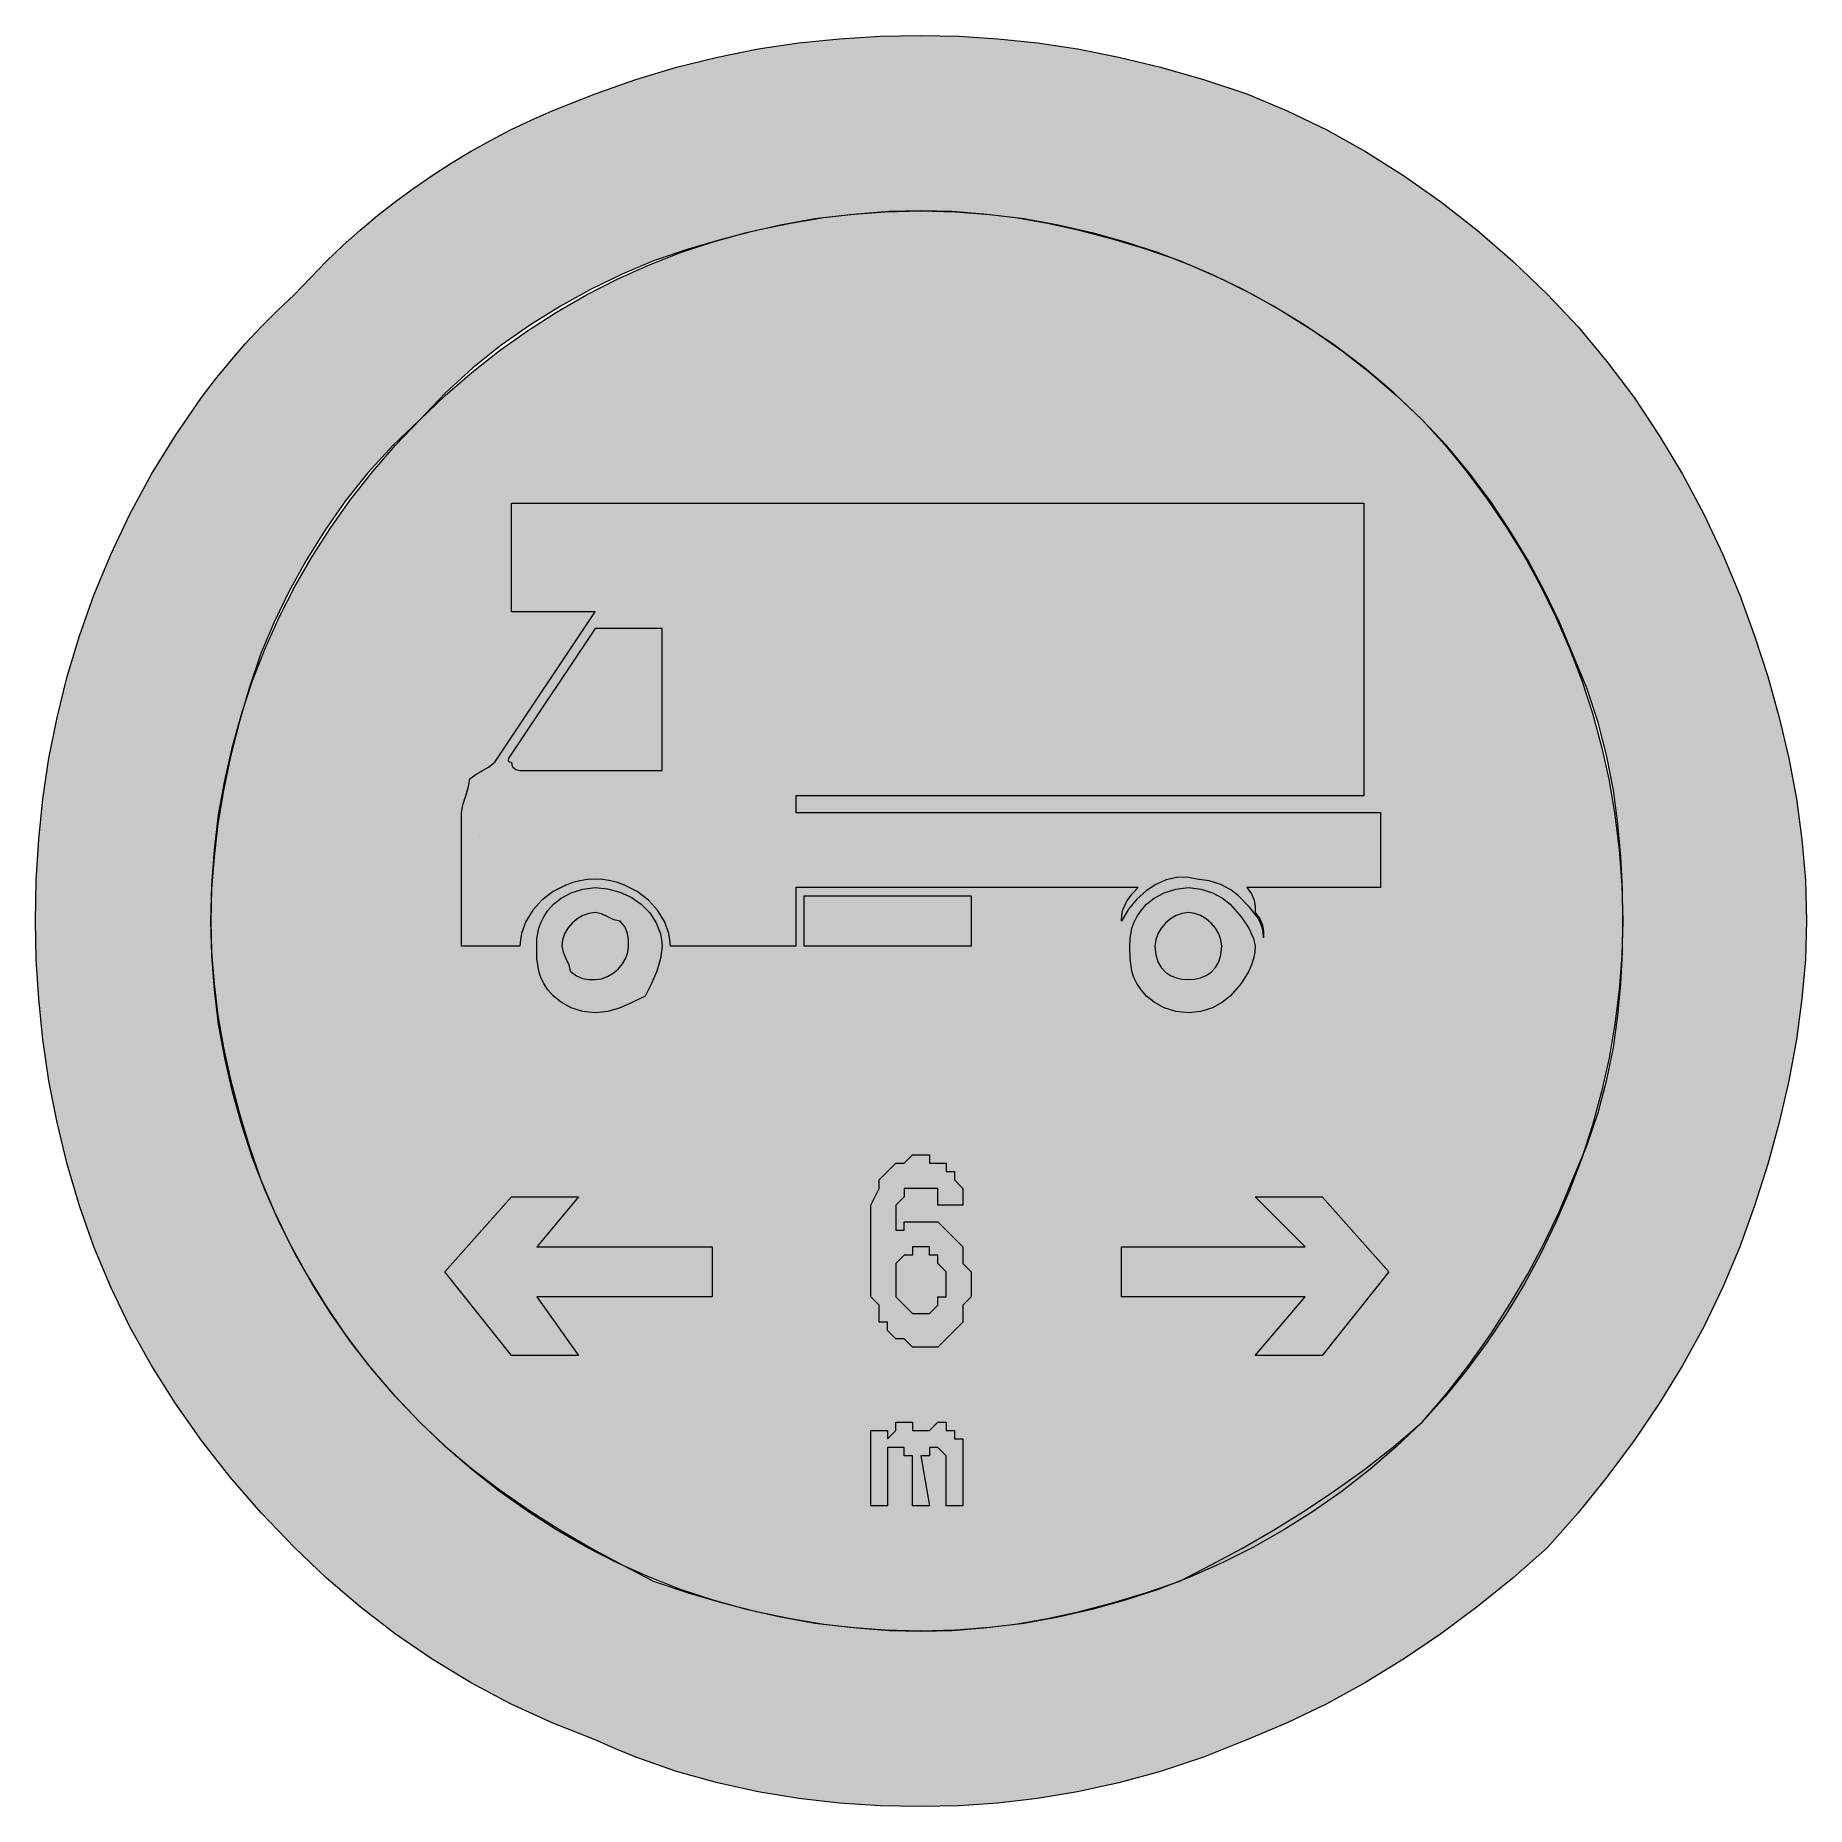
# Model space of a CAD drawing. Header units: metres. Extents: x 157 to 411, y 8 to 263.
import ezdxf

# ---------------------------------------------------------------- set-up
doc = ezdxf.new("R2010")
doc.units = ezdxf.units.M
for name, color, linetype, true_color in [('FILL_BLACK_000000', 7, 'Continuous', 0x000000), ('FILL_PINK_E1E1E1', 7, 'Continuous', 0xe1e1e1), ('STROKE_BLACK_000000', 7, 'Continuous', 0x000000)]:
    doc.layers.add(name, color=color, linetype=linetype, true_color=true_color)

msp = doc.modelspace()

# ---------------------------------------------------------------- hatches: boundary and pattern name
at = {"layer": 'FILL_BLACK_000000', "true_color": 0x000000}
h = msp.add_hatch(color=7, dxfattribs=at)
h.dxf.hatch_style = 1
h.paths.add_polyline_path([(410.55, 124.41), (409.75, 118.58), (408.66, 112.65), (407.28, 106.67), (405.64, 100.67), (403.75, 94.7), (401.61, 88.8), (399.19, 83.01), (396.45, 77.32), (393.4, 71.76), (390.06, 66.3), (386.43, 60.96), (382.54, 55.72), (378.4, 50.61), (374.01, 45.6), (369, 41.21), (363.88, 37.07), (358.65, 33.18), (353.31, 29.55), (347.85, 26.21), (342.28, 23.16), (336.6, 20.42), (330.81, 18), (324.57, 15.52), (318.43, 13.46), (312.42, 11.8), (306.51, 10.5), (300.72, 9.54), (295.03, 8.89), (289.47, 8.52), (284.01, 8.4), (278.16, 8.52), (272.31, 8.89), (266.46, 9.54), (260.61, 10.5), (254.76, 11.8), (248.91, 13.46), (243.06, 15.52), (240.14, 16.71), (237.21, 18), (231.02, 20.42), (225.06, 23.16), (219.32, 26.21), (213.81, 29.55), (208.52, 33.18), (203.46, 37.07), (198.62, 41.21), (194.01, 45.6), (189.23, 50.61), (184.78, 55.72), (180.68, 60.96), (176.91, 66.3), (173.48, 71.76), (170.38, 77.32), (167.63, 83.01), (165.21, 88.8), (163.13, 94.7), (161.37, 100.67), (159.92, 106.67), (158.76, 112.65), (157.89, 118.58), (157.28, 124.41), (156.92, 130.09), (156.81, 135.6), (156.92, 141.45), (157.28, 147.3), (157.89, 153.15), (158.76, 159), (159.92, 164.85), (161.37, 170.7), (163.13, 176.55), (165.21, 182.4), (167.63, 188.24), (170.38, 194.04), (173.48, 199.76), (176.91, 205.35), (180.68, 210.77), (182.69, 213.41), (184.78, 215.98), (186.96, 218.49), (189.23, 220.94), (191.58, 223.31), (194.01, 225.6), (198.62, 230.38), (201.01, 232.65), (203.46, 234.82), (205.96, 236.92), (208.52, 238.93), (211.14, 240.86), (213.81, 242.7), (216.54, 244.46), (219.32, 246.13), (222.16, 247.72), (225.06, 249.22), (228.01, 250.65), (231.02, 251.98), (237.21, 254.4), (243.06, 256.48), (248.91, 258.24), (254.76, 259.69), (260.61, 260.85), (266.46, 261.72), (272.31, 262.33), (278.16, 262.69), (284.01, 262.8), (289.47, 262.69), (295.03, 262.33), (300.72, 261.72), (306.51, 260.85), (312.42, 259.69), (318.43, 258.24), (324.57, 256.48), (330.81, 254.4), (336.6, 251.98), (342.28, 249.22), (347.85, 246.13), (353.31, 242.7), (358.65, 238.93), (363.88, 234.82), (369, 230.38), (374.01, 225.6), (378.4, 220.94), (382.54, 215.98), (386.43, 210.77), (390.06, 205.35), (393.4, 199.76), (396.45, 194.04), (399.19, 188.24), (401.61, 182.4), (403.75, 176.55), (405.64, 170.7), (407.28, 164.85), (408.66, 159), (409.75, 153.15), (410.55, 147.3), (411.04, 141.45), (411.21, 135.6), (411.04, 130.09), (410.55, 124.41)])
h.paths.add_polyline_path([(384.53, 144.81), (384.11, 149.54), (383.46, 154.35), (382.52, 159.21), (381.27, 164.12), (379.64, 169.05), (377.61, 174), (375.7, 178.5), (373.56, 182.96), (371.2, 187.37), (368.61, 191.7), (365.8, 195.91), (362.76, 199.99), (359.5, 203.89), (356.01, 207.6), (351.91, 211.48), (347.7, 215.04), (343.42, 218.29), (339.06, 221.25), (334.65, 223.92), (330.19, 226.33), (325.71, 228.49), (321.21, 230.4), (316.31, 232.09), (311.52, 233.55), (306.8, 234.79), (302.16, 235.8), (297.57, 236.59), (293.03, 237.15), (288.51, 237.49), (284.01, 237.6), (279.46, 237.49), (274.8, 237.15), (270.07, 236.59), (265.26, 235.8), (260.4, 234.79), (255.49, 233.55), (250.56, 232.09), (245.61, 230.4), (241.11, 228.49), (236.65, 226.33), (232.24, 223.92), (227.91, 221.25), (223.7, 218.29), (219.62, 215.04), (215.72, 211.48), (212.01, 207.6), (208.13, 203.89), (204.57, 199.99), (201.32, 195.91), (198.36, 191.7), (195.69, 187.37), (193.28, 182.96), (191.12, 178.5), (189.21, 174), (187.52, 169.05), (186.06, 164.12), (184.82, 159.21), (183.81, 154.35), (183.02, 149.54), (182.46, 144.81), (182.12, 140.15), (182.01, 135.6), (182.12, 131.1), (182.46, 126.58), (183.02, 122.04), (183.81, 117.45), (184.82, 112.81), (186.06, 108.09), (187.52, 103.3), (189.21, 98.4), (191.12, 93.9), (193.28, 89.42), (195.69, 84.96), (198.36, 80.55), (201.32, 76.19), (204.57, 71.91), (208.13, 67.7), (212.01, 63.6), (215.72, 60.11), (219.62, 56.83), (223.7, 53.75), (227.91, 50.85), (232.24, 48.12), (236.65, 45.54), (241.11, 43.11), (245.61, 40.8), (250.56, 39.11), (255.49, 37.65), (260.4, 36.41), (265.26, 35.4), (270.07, 34.61), (274.8, 34.05), (279.46, 33.71), (284.01, 33.6), (288.51, 33.71), (293.03, 34.05), (297.57, 34.61), (302.16, 35.4), (306.8, 36.41), (311.52, 37.65), (316.31, 39.11), (321.21, 40.8), (325.71, 43.11), (330.19, 45.54), (334.65, 48.12), (339.06, 50.85), (343.42, 53.75), (347.7, 56.83), (351.91, 60.11), (356.01, 63.6), (359.5, 67.7), (362.76, 71.91), (365.8, 76.19), (368.61, 80.55), (371.2, 84.96), (373.56, 89.42), (375.7, 93.9), (377.61, 98.4), (379.64, 103.3), (381.27, 108.09), (382.52, 112.81), (383.46, 117.45), (384.11, 122.04), (384.53, 126.58), (384.75, 131.1), (384.81, 135.6), (384.75, 140.15), (384.53, 144.81)], flags=16)
h = msp.add_hatch(color=7, dxfattribs=at)
h.dxf.hatch_style = 1
h.paths.add_polyline_path([(218.61, 153.6), (219.02, 154.91), (219.21, 156), (220.11, 156.71), (221.01, 157.2), (221.91, 157.69), (222.81, 158.4), (237.21, 180), (225.21, 180), (225.21, 195.6), (347.61, 195.6), (347.61, 153.6), (266.01, 153.6), (266.01, 151.2), (350.01, 151.2), (350.01, 140.4), (330.81, 140.4), (331.5, 139.5), (331.86, 138.6), (331.99, 137.7), (332.01, 136.8), (332.7, 135.9), (333.06, 135), (333.19, 134.1), (333.21, 133.2), (333.15, 134.05), (332.98, 134.81), (332.7, 135.52), (332.31, 136.2), (331.18, 137.59), (329.61, 139.2), (328.5, 140.08), (327.06, 140.85), (325.39, 141.39), (323.61, 141.6), (322.21, 141.88), (320.74, 141.84), (319.24, 141.49), (317.76, 140.85), (316.33, 139.92), (315, 138.73), (313.82, 137.29), (312.81, 135.6), (312.86, 136.45), (313.02, 137.19), (313.56, 138.45), (314.33, 139.48), (315.21, 140.4), (266.01, 140.4), (266.01, 132), (248.01, 132), (247.95, 132.9), (247.79, 133.79), (247.17, 135.52), (246.17, 137.15), (244.86, 138.6), (243.26, 139.83), (241.43, 140.77), (240.43, 141.13), (239.4, 141.38), (238.32, 141.54), (237.21, 141.6), (236.1, 141.54), (235.02, 141.38), (233.99, 141.13), (232.99, 140.77), (231.16, 139.83), (229.56, 138.6), (228.25, 137.15), (227.25, 135.52), (226.63, 133.79), (226.47, 132.9), (226.41, 132), (218.01, 132), (218.01, 151.2), (218.2, 152.29), (218.61, 153.6)])
h.paths.add_polyline_path([(237.21, 177.6), (225.21, 159.6), (224.76, 159), (224.7, 158.59), (224.87, 158.45), (225.21, 158.4), (225.26, 158), (225.4, 157.71), (225.81, 157.35), (226.41, 157.2), (246.81, 157.2), (246.81, 177.6), (237.21, 177.6)], flags=16)
h = msp.add_hatch(color=7, dxfattribs=at)
h.dxf.hatch_style = 1
h.paths.add_polyline_path([(246.06, 128.4), (245.29, 126.6), (244.41, 124.8), (242.61, 123.92), (240.81, 123.15), (239.01, 122.61), (237.21, 122.4), (235.43, 122.61), (233.76, 123.15), (232.32, 123.92), (231.21, 124.8), (230.42, 125.7), (229.82, 126.6), (229.4, 127.5), (229.11, 128.4), (228.85, 130.2), (228.81, 132), (228.85, 133.11), (229.11, 134.55), (229.4, 135.36), (229.82, 136.22), (230.42, 137.1), (231.21, 138), (232.32, 138.88), (233.76, 139.65), (235.43, 140.19), (237.21, 140.4), (239, 140.24), (240.73, 139.76), (242.36, 139.01), (243.81, 138), (245.04, 136.77), (245.98, 135.34), (246.59, 133.74), (246.75, 132.89), (246.81, 132), (246.6, 130.2), (246.06, 128.4)])
h.paths.add_polyline_path([(241.86, 133.8), (241.5, 134.7), (240.81, 135.6), (239.91, 135.79), (239.01, 136.2), (238.11, 136.61), (237.21, 136.8), (236.31, 136.69), (235.45, 136.39), (234.64, 135.91), (233.91, 135.3), (233.3, 134.57), (232.82, 133.76), (232.52, 132.9), (232.41, 132), (232.6, 131.1), (233.01, 130.2), (233.42, 129.3), (233.61, 128.4), (234.51, 127.71), (235.41, 127.35), (236.31, 127.22), (237.21, 127.2), (238.11, 127.31), (238.97, 127.61), (239.78, 128.09), (240.51, 128.7), (241.12, 129.43), (241.6, 130.24), (241.9, 131.1), (242.01, 132), (241.99, 132.9), (241.86, 133.8)], flags=16)
h = msp.add_hatch(color=7, dxfattribs=at)
h.dxf.hatch_style = 1
h.paths.add_polyline_path([(331.78, 130.2), (331.5, 129.3), (331.11, 128.4), (329.98, 126.6), (328.41, 124.8), (327.3, 123.92), (325.86, 123.15), (324.19, 122.61), (322.41, 122.4), (320.63, 122.61), (318.96, 123.15), (317.52, 123.92), (316.41, 124.8), (315.62, 125.7), (315.02, 126.6), (314.6, 127.5), (314.31, 128.4), (314.05, 130.2), (314.01, 132), (314.05, 133.11), (314.31, 134.55), (314.6, 135.36), (315.02, 136.22), (315.62, 137.1), (316.41, 138), (317.52, 138.88), (318.96, 139.65), (320.63, 140.19), (322.41, 140.4), (324.19, 140.19), (325.86, 139.65), (327.3, 138.88), (328.41, 138), (329.98, 136.22), (331.11, 134.55), (331.78, 133.11), (332.01, 132), (331.95, 131.1), (331.78, 130.2)])
h.paths.add_polyline_path([(326.8, 133.76), (326.32, 134.57), (325.71, 135.3), (324.98, 135.91), (324.17, 136.39), (323.31, 136.69), (322.41, 136.8), (321.51, 136.69), (320.65, 136.39), (319.84, 135.91), (319.11, 135.3), (318.5, 134.57), (318.02, 133.76), (317.72, 132.9), (317.61, 132), (317.72, 130.76), (318.02, 129.73), (318.5, 128.9), (319.11, 128.25), (319.84, 127.77), (320.65, 127.44), (321.51, 127.26), (322.41, 127.2), (323.31, 127.26), (324.17, 127.44), (324.98, 127.77), (325.71, 128.25), (326.32, 128.9), (326.8, 129.73), (327.1, 130.76), (327.21, 132), (327.1, 132.9), (326.8, 133.76)], flags=16)
h = msp.add_hatch(color=7, dxfattribs=at)
h.dxf.hatch_style = 1
h.paths.add_polyline_path([(267.21, 139.2), (291.21, 139.2), (291.21, 132), (267.21, 132), (267.21, 139.2)])
h = msp.add_hatch(color=7, dxfattribs=at)
h.dxf.hatch_style = 1
h.paths.add_polyline_path([(282.81, 92.4), (284.01, 92.4), (285.21, 92.4), (286.41, 92.4), (287.61, 91.2), (288.81, 90), (290.01, 88.8), (290.01, 87.6), (290.01, 86.4), (291.21, 85.2), (291.21, 84), (291.21, 82.8), (291.21, 81.6), (290.01, 80.4), (290.01, 79.2), (290.01, 78), (288.81, 76.8), (287.61, 75.6), (286.41, 74.4), (285.21, 74.4), (284.01, 74.4), (282.81, 74.4), (281.61, 75.6), (280.41, 75.6), (279.21, 76.8), (279.21, 78), (278.01, 78), (278.01, 79.2), (278.01, 80.4), (276.81, 81.6), (276.81, 82.8), (276.81, 85.2), (276.81, 86.4), (276.81, 87.6), (276.81, 88.8), (276.81, 90), (276.81, 91.2), (276.81, 93.6), (276.81, 94.8), (278.01, 97.2), (278.01, 98.4), (279.21, 99.6), (280.41, 100.8), (281.61, 100.8), (282.81, 102), (284.01, 102), (285.21, 102), (285.21, 100.8), (286.41, 100.8), (287.61, 100.8), (287.61, 99.6), (288.81, 99.6), (288.81, 98.4), (290.01, 97.2), (290.01, 96), (290.01, 94.8), (286.41, 94.8), (286.41, 96), (286.41, 97.2), (285.21, 97.2), (284.01, 97.2), (282.81, 97.2), (281.61, 97.2), (281.61, 96), (280.41, 94.8), (280.41, 93.6), (280.41, 92.4), (280.41, 91.2), (281.61, 91.2), (281.61, 92.4), (282.81, 92.4)])
h.paths.add_polyline_path([(280.41, 81.6), (281.61, 80.4), (282.81, 79.2), (284.01, 79.2), (285.21, 79.2), (286.41, 80.4), (286.41, 81.6), (287.61, 81.6), (287.61, 82.8), (287.61, 84), (287.61, 85.2), (286.41, 86.4), (286.41, 87.6), (285.21, 87.6), (285.21, 88.8), (284.01, 88.8), (282.81, 88.8), (282.81, 87.6), (281.61, 87.6), (280.41, 86.4), (280.41, 85.2), (280.41, 84), (280.41, 82.8), (280.41, 81.6)], flags=16)
h = msp.add_hatch(color=7, dxfattribs=at)
h.dxf.hatch_style = 1
h.paths.add_polyline_path([(234.81, 96), (228.81, 88.8), (254.01, 88.8), (254.01, 81.6), (228.81, 81.6), (234.81, 73.2), (225.21, 73.2), (215.61, 85.2), (225.21, 96), (234.81, 96)])
h = msp.add_hatch(color=7, dxfattribs=at)
h.dxf.hatch_style = 1
h.paths.add_polyline_path([(351.21, 85.2), (341.61, 73.2), (332.01, 73.2), (339.21, 81.6), (312.81, 81.6), (312.81, 88.8), (339.21, 88.8), (332.01, 96), (341.61, 96), (351.21, 85.2)])
h = msp.add_hatch(color=7, dxfattribs=at)
h.dxf.hatch_style = 1
h.paths.add_polyline_path([(286.41, 63.6), (287.61, 63.6), (287.61, 62.4), (288.81, 62.4), (288.81, 61.2), (290.01, 61.2), (290.01, 60), (290.01, 58.8), (290.01, 51.6), (287.61, 51.6), (287.61, 58.8), (286.41, 60), (285.21, 60), (285.21, 58.8), (284.01, 58.8), (285.21, 51.6), (282.81, 51.6), (282.81, 58.8), (281.61, 58.8), (281.61, 60), (280.41, 60), (279.21, 60), (279.21, 58.8), (279.21, 51.6), (276.81, 51.6), (276.81, 62.4), (279.21, 62.4), (279.21, 61.2), (280.41, 62.4), (280.41, 63.6), (281.61, 63.6), (282.81, 63.6), (282.81, 62.4), (284.01, 62.4), (285.21, 62.4), (286.41, 63.6)])
at = {"layer": 'FILL_PINK_E1E1E1', "true_color": 0xe1e1e1}
h = msp.add_hatch(color=7, dxfattribs=at)
h.dxf.hatch_style = 1
h.paths.add_polyline_path([(384.68, 130.65), (384.31, 125.71), (383.69, 120.8), (382.84, 115.91), (381.76, 111.07), (380.44, 106.28), (378.91, 101.55), (377.16, 96.9), (375.2, 92.33), (373.03, 87.86), (370.67, 83.49), (368.1, 79.24), (365.35, 75.11), (362.42, 71.12), (359.3, 67.28), (356.01, 63.6), (352.33, 60.1), (348.49, 56.8), (344.5, 53.7), (340.37, 50.81), (336.12, 48.13), (331.75, 45.67), (327.28, 43.42), (322.71, 41.4), (318.06, 39.6), (313.33, 38.03), (308.54, 36.69), (303.7, 35.59), (298.81, 34.72), (293.9, 34.1), (288.96, 33.73), (284.01, 33.6), (278.86, 33.73), (273.78, 34.1), (268.76, 34.72), (263.82, 35.59), (258.95, 36.69), (254.16, 38.03), (249.46, 39.6), (244.86, 41.4), (240.35, 43.42), (235.95, 45.67), (231.66, 48.13), (227.48, 50.81), (223.42, 53.7), (219.48, 56.8), (215.68, 60.1), (212.01, 63.6), (208.51, 67.28), (205.21, 71.12), (202.11, 75.11), (199.22, 79.24), (196.54, 83.49), (194.08, 87.86), (191.83, 92.33), (189.81, 96.9), (188.01, 101.55), (186.44, 106.28), (185.1, 111.07), (184, 115.91), (183.13, 120.8), (182.51, 125.71), (182.14, 130.65), (182.01, 135.6), (182.14, 140.75), (182.51, 145.83), (183.13, 150.85), (184, 155.79), (185.1, 160.66), (186.44, 165.45), (188.01, 170.15), (189.81, 174.75), (191.83, 179.26), (194.08, 183.66), (196.54, 187.95), (199.22, 192.13), (202.11, 196.19), (205.21, 200.13), (208.51, 203.93), (212.01, 207.6), (215.68, 211.1), (219.48, 214.4), (223.42, 217.5), (227.48, 220.39), (231.66, 223.07), (235.95, 225.53), (240.35, 227.78), (244.86, 229.8), (249.46, 231.6), (254.16, 233.17), (258.95, 234.51), (263.82, 235.61), (268.76, 236.48), (273.78, 237.1), (278.86, 237.47), (284.01, 237.6), (288.96, 237.47), (293.9, 237.1), (298.81, 236.48), (303.7, 235.61), (308.54, 234.51), (313.33, 233.17), (318.06, 231.6), (322.71, 229.8), (327.28, 227.78), (331.75, 225.53), (336.12, 223.07), (340.37, 220.39), (344.5, 217.5), (348.49, 214.4), (352.33, 211.1), (356.01, 207.6), (359.3, 203.93), (362.42, 200.13), (365.35, 196.19), (368.1, 192.13), (370.67, 187.95), (373.03, 183.66), (375.2, 179.26), (377.16, 174.75), (378.91, 170.15), (380.44, 165.45), (381.76, 160.66), (382.84, 155.79), (383.69, 150.85), (384.31, 145.83), (384.68, 140.75), (384.81, 135.6), (384.68, 130.65)])

# ---------------------------------------------------------------- linework, layer by layer
at = {"layer": 'FILL_BLACK_000000', "lineweight": 0, "true_color": 0x000000}
for points in [[(410.55, 124.41), (409.75, 118.58), (408.66, 112.65), (407.28, 106.67), (405.64, 100.67), (403.75, 94.7), (401.61, 88.8), (399.19, 83.01), (396.45, 77.32), (393.4, 71.76), (390.06, 66.3), (386.43, 60.96), (382.54, 55.72), (378.4, 50.61), (374.01, 45.6), (369, 41.21), (363.88, 37.07), (358.65, 33.18), (353.31, 29.55), (347.85, 26.21), (342.28, 23.16), (336.6, 20.42), (330.81, 18), (324.57, 15.52), (318.43, 13.46), (312.42, 11.8), (306.51, 10.5), (300.72, 9.54), (295.03, 8.89), (289.47, 8.52), (284.01, 8.4), (278.16, 8.52), (272.31, 8.89), (266.46, 9.54), (260.61, 10.5), (254.76, 11.8), (248.91, 13.46), (243.06, 15.52), (240.14, 16.71), (237.21, 18), (231.02, 20.42), (225.06, 23.16), (219.32, 26.21), (213.81, 29.55), (208.52, 33.18), (203.46, 37.07), (198.62, 41.21), (194.01, 45.6), (189.23, 50.61), (184.78, 55.72), (180.68, 60.96), (176.91, 66.3), (173.48, 71.76), (170.38, 77.32), (167.63, 83.01), (165.21, 88.8), (163.13, 94.7), (161.37, 100.67), (159.92, 106.67), (158.76, 112.65), (157.89, 118.58), (157.28, 124.41), (156.92, 130.09), (156.81, 135.6), (156.92, 141.45), (157.28, 147.3), (157.89, 153.15), (158.76, 159), (159.92, 164.85), (161.37, 170.7), (163.13, 176.55), (165.21, 182.4), (167.63, 188.24), (170.38, 194.04), (173.48, 199.76), (176.91, 205.35), (180.68, 210.77), (182.69, 213.41), (184.78, 215.98), (186.96, 218.49), (189.23, 220.94), (191.58, 223.31), (194.01, 225.6), (198.62, 230.38), (201.01, 232.65), (203.46, 234.82), (205.96, 236.92), (208.52, 238.93), (211.14, 240.86), (213.81, 242.7), (216.54, 244.46), (219.32, 246.13), (222.16, 247.72), (225.06, 249.22), (228.01, 250.65), (231.02, 251.98), (237.21, 254.4), (243.06, 256.48), (248.91, 258.24), (254.76, 259.69), (260.61, 260.85), (266.46, 261.72), (272.31, 262.33), (278.16, 262.69), (284.01, 262.8), (289.47, 262.69), (295.03, 262.33), (300.72, 261.72), (306.51, 260.85), (312.42, 259.69), (318.43, 258.24), (324.57, 256.48), (330.81, 254.4), (336.6, 251.98), (342.28, 249.22), (347.85, 246.13), (353.31, 242.7), (358.65, 238.93), (363.88, 234.82), (369, 230.38), (374.01, 225.6), (378.4, 220.94), (382.54, 215.98), (386.43, 210.77), (390.06, 205.35), (393.4, 199.76), (396.45, 194.04), (399.19, 188.24), (401.61, 182.4), (403.75, 176.55), (405.64, 170.7), (407.28, 164.85), (408.66, 159), (409.75, 153.15), (410.55, 147.3), (411.04, 141.45), (411.21, 135.6), (411.04, 130.09)], [(384.53, 144.81), (384.11, 149.54), (383.46, 154.35), (382.52, 159.21), (381.27, 164.12), (379.64, 169.05), (377.61, 174), (375.7, 178.5), (373.56, 182.96), (371.2, 187.37), (368.61, 191.7), (365.8, 195.91), (362.76, 199.99), (359.5, 203.89), (356.01, 207.6), (351.91, 211.48), (347.7, 215.04), (343.42, 218.29), (339.06, 221.25), (334.65, 223.92), (330.19, 226.33), (325.71, 228.49), (321.21, 230.4), (316.31, 232.09), (311.52, 233.55), (306.8, 234.79), (302.16, 235.8), (297.57, 236.59), (293.03, 237.15), (288.51, 237.49), (284.01, 237.6), (279.46, 237.49), (274.8, 237.15), (270.07, 236.59), (265.26, 235.8), (260.4, 234.79), (255.49, 233.55), (250.56, 232.09), (245.61, 230.4), (241.11, 228.49), (236.65, 226.33), (232.24, 223.92), (227.91, 221.25), (223.7, 218.29), (219.62, 215.04), (215.72, 211.48), (212.01, 207.6), (208.13, 203.89), (204.57, 199.99), (201.32, 195.91), (198.36, 191.7), (195.69, 187.37), (193.28, 182.96), (191.12, 178.5), (189.21, 174), (187.52, 169.05), (186.06, 164.12), (184.82, 159.21), (183.81, 154.35), (183.02, 149.54), (182.46, 144.81), (182.12, 140.15), (182.01, 135.6), (182.12, 131.1), (182.46, 126.58), (183.02, 122.04), (183.81, 117.45), (184.82, 112.81), (186.06, 108.09), (187.52, 103.3), (189.21, 98.4), (191.12, 93.9), (193.28, 89.42), (195.69, 84.96), (198.36, 80.55), (201.32, 76.19), (204.57, 71.91), (208.13, 67.7), (212.01, 63.6), (215.72, 60.11), (219.62, 56.83), (223.7, 53.75), (227.91, 50.85), (232.24, 48.12), (236.65, 45.54), (241.11, 43.11), (245.61, 40.8), (250.56, 39.11), (255.49, 37.65), (260.4, 36.41), (265.26, 35.4), (270.07, 34.61), (274.8, 34.05), (279.46, 33.71), (284.01, 33.6), (288.51, 33.71), (293.03, 34.05), (297.57, 34.61), (302.16, 35.4), (306.8, 36.41), (311.52, 37.65), (316.31, 39.11), (321.21, 40.8), (325.71, 43.11), (330.19, 45.54), (334.65, 48.12), (339.06, 50.85), (343.42, 53.75), (347.7, 56.83), (351.91, 60.11), (356.01, 63.6), (359.5, 67.7), (362.76, 71.91), (365.8, 76.19), (368.61, 80.55), (371.2, 84.96), (373.56, 89.42), (375.7, 93.9), (377.61, 98.4), (379.64, 103.3), (381.27, 108.09), (382.52, 112.81), (383.46, 117.45), (384.11, 122.04), (384.53, 126.58), (384.75, 131.1), (384.81, 135.6), (384.75, 140.15)], [(218.61, 153.6), (219.02, 154.91), (219.21, 156), (220.11, 156.71), (221.01, 157.2), (221.91, 157.69), (222.81, 158.4), (237.21, 180), (225.21, 180), (225.21, 195.6), (347.61, 195.6), (347.61, 153.6), (266.01, 153.6), (266.01, 151.2), (350.01, 151.2), (350.01, 140.4), (330.81, 140.4), (331.5, 139.5), (331.86, 138.6), (331.99, 137.7), (332.01, 136.8), (332.7, 135.9), (333.06, 135), (333.19, 134.1), (333.21, 133.2), (333.15, 134.05), (332.98, 134.81), (332.7, 135.52), (332.31, 136.2), (331.18, 137.59), (329.61, 139.2), (328.5, 140.08), (327.06, 140.85), (325.39, 141.39), (323.61, 141.6), (322.21, 141.88), (320.74, 141.84), (319.24, 141.49), (317.76, 140.85), (316.33, 139.92), (315, 138.73), (313.82, 137.29), (312.81, 135.6), (312.86, 136.45), (313.02, 137.19), (313.56, 138.45), (314.33, 139.48), (315.21, 140.4), (266.01, 140.4), (266.01, 132), (248.01, 132), (247.95, 132.9), (247.79, 133.79), (247.17, 135.52), (246.17, 137.15), (244.86, 138.6), (243.26, 139.83), (241.43, 140.77), (240.43, 141.13), (239.4, 141.38), (238.32, 141.54), (237.21, 141.6), (236.1, 141.54), (235.02, 141.38), (233.99, 141.13), (232.99, 140.77), (231.16, 139.83), (229.56, 138.6), (228.25, 137.15), (227.25, 135.52), (226.63, 133.79), (226.47, 132.9), (226.41, 132), (218.01, 132), (218.01, 151.2), (218.2, 152.29)], [(237.21, 177.6), (225.21, 159.6), (224.76, 159), (224.7, 158.59), (224.87, 158.45), (225.21, 158.4), (225.26, 158), (225.4, 157.71), (225.81, 157.35), (226.41, 157.2), (246.81, 157.2), (246.81, 177.6)], [(246.06, 128.4), (245.29, 126.6), (244.41, 124.8), (242.61, 123.92), (240.81, 123.15), (239.01, 122.61), (237.21, 122.4), (235.43, 122.61), (233.76, 123.15), (232.32, 123.92), (231.21, 124.8), (230.42, 125.7), (229.82, 126.6), (229.4, 127.5), (229.11, 128.4), (228.85, 130.2), (228.81, 132), (228.85, 133.11), (229.11, 134.55), (229.4, 135.36), (229.82, 136.22), (230.42, 137.1), (231.21, 138), (232.32, 138.88), (233.76, 139.65), (235.43, 140.19), (237.21, 140.4), (239, 140.24), (240.73, 139.76), (242.36, 139.01), (243.81, 138), (245.04, 136.77), (245.98, 135.34), (246.59, 133.74), (246.75, 132.89), (246.81, 132), (246.6, 130.2)], [(331.78, 130.2), (331.5, 129.3), (331.11, 128.4), (329.98, 126.6), (328.41, 124.8), (327.3, 123.92), (325.86, 123.15), (324.19, 122.61), (322.41, 122.4), (320.63, 122.61), (318.96, 123.15), (317.52, 123.92), (316.41, 124.8), (315.62, 125.7), (315.02, 126.6), (314.6, 127.5), (314.31, 128.4), (314.05, 130.2), (314.01, 132), (314.05, 133.11), (314.31, 134.55), (314.6, 135.36), (315.02, 136.22), (315.62, 137.1), (316.41, 138), (317.52, 138.88), (318.96, 139.65), (320.63, 140.19), (322.41, 140.4), (324.19, 140.19), (325.86, 139.65), (327.3, 138.88), (328.41, 138), (329.98, 136.22), (331.11, 134.55), (331.78, 133.11), (332.01, 132), (331.95, 131.1)], [(267.21, 139.2), (291.21, 139.2), (291.21, 132), (267.21, 132)], [(241.86, 133.8), (241.5, 134.7), (240.81, 135.6), (239.91, 135.79), (239.01, 136.2), (238.11, 136.61), (237.21, 136.8), (236.31, 136.69), (235.45, 136.39), (234.64, 135.91), (233.91, 135.3), (233.3, 134.57), (232.82, 133.76), (232.52, 132.9), (232.41, 132), (232.6, 131.1), (233.01, 130.2), (233.42, 129.3), (233.61, 128.4), (234.51, 127.71), (235.41, 127.35), (236.31, 127.22), (237.21, 127.2), (238.11, 127.31), (238.97, 127.61), (239.78, 128.09), (240.51, 128.7), (241.12, 129.43), (241.6, 130.24), (241.9, 131.1), (242.01, 132), (241.99, 132.9)], [(326.8, 133.76), (326.32, 134.57), (325.71, 135.3), (324.98, 135.91), (324.17, 136.39), (323.31, 136.69), (322.41, 136.8), (321.51, 136.69), (320.65, 136.39), (319.84, 135.91), (319.11, 135.3), (318.5, 134.57), (318.02, 133.76), (317.72, 132.9), (317.61, 132), (317.72, 130.76), (318.02, 129.73), (318.5, 128.9), (319.11, 128.25), (319.84, 127.77), (320.65, 127.44), (321.51, 127.26), (322.41, 127.2), (323.31, 127.26), (324.17, 127.44), (324.98, 127.77), (325.71, 128.25), (326.32, 128.9), (326.8, 129.73), (327.1, 130.76), (327.21, 132), (327.1, 132.9)], [(282.81, 92.4), (284.01, 92.4), (285.21, 92.4), (286.41, 92.4), (287.61, 91.2), (288.81, 90), (290.01, 88.8), (290.01, 87.6), (290.01, 86.4), (291.21, 85.2), (291.21, 84), (291.21, 82.8), (291.21, 81.6), (290.01, 80.4), (290.01, 79.2), (290.01, 78), (288.81, 76.8), (287.61, 75.6), (286.41, 74.4), (285.21, 74.4), (284.01, 74.4), (282.81, 74.4), (281.61, 75.6), (280.41, 75.6), (279.21, 76.8), (279.21, 78), (278.01, 78), (278.01, 79.2), (278.01, 80.4), (276.81, 81.6), (276.81, 82.8), (276.81, 85.2), (276.81, 86.4), (276.81, 87.6), (276.81, 88.8), (276.81, 90), (276.81, 91.2), (276.81, 93.6), (276.81, 94.8), (278.01, 97.2), (278.01, 98.4), (279.21, 99.6), (280.41, 100.8), (281.61, 100.8), (282.81, 102), (284.01, 102), (285.21, 102), (285.21, 100.8), (286.41, 100.8), (287.61, 100.8), (287.61, 99.6), (288.81, 99.6), (288.81, 98.4), (290.01, 97.2), (290.01, 96), (290.01, 94.8), (286.41, 94.8), (286.41, 96), (286.41, 97.2), (285.21, 97.2), (284.01, 97.2), (282.81, 97.2), (281.61, 97.2), (281.61, 96), (280.41, 94.8), (280.41, 93.6), (280.41, 92.4), (280.41, 91.2), (281.61, 91.2), (281.61, 92.4)], [(234.81, 96), (228.81, 88.8), (254.01, 88.8), (254.01, 81.6), (228.81, 81.6), (234.81, 73.2), (225.21, 73.2), (215.61, 85.2), (225.21, 96)], [(351.21, 85.2), (341.61, 73.2), (332.01, 73.2), (339.21, 81.6), (312.81, 81.6), (312.81, 88.8), (339.21, 88.8), (332.01, 96), (341.61, 96)], [(280.41, 81.6), (281.61, 80.4), (282.81, 79.2), (284.01, 79.2), (285.21, 79.2), (286.41, 80.4), (286.41, 81.6), (287.61, 81.6), (287.61, 82.8), (287.61, 84), (287.61, 85.2), (286.41, 86.4), (286.41, 87.6), (285.21, 87.6), (285.21, 88.8), (284.01, 88.8), (282.81, 88.8), (282.81, 87.6), (281.61, 87.6), (280.41, 86.4), (280.41, 85.2), (280.41, 84), (280.41, 82.8)], [(286.41, 63.6), (287.61, 63.6), (287.61, 62.4), (288.81, 62.4), (288.81, 61.2), (290.01, 61.2), (290.01, 60), (290.01, 58.8), (290.01, 51.6), (287.61, 51.6), (287.61, 58.8), (286.41, 60), (285.21, 60), (285.21, 58.8), (284.01, 58.8), (285.21, 51.6), (282.81, 51.6), (282.81, 58.8), (281.61, 58.8), (281.61, 60), (280.41, 60), (279.21, 60), (279.21, 58.8), (279.21, 51.6), (276.81, 51.6), (276.81, 62.4), (279.21, 62.4), (279.21, 61.2), (280.41, 62.4), (280.41, 63.6), (281.61, 63.6), (282.81, 63.6), (282.81, 62.4), (284.01, 62.4), (285.21, 62.4)]]:
    msp.add_lwpolyline(points, close=True, dxfattribs=at)
at = {"layer": 'FILL_PINK_E1E1E1', "lineweight": 0, "true_color": 0xe1e1e1}
msp.add_lwpolyline([(384.68, 130.65), (384.31, 125.71), (383.69, 120.8), (382.84, 115.91), (381.76, 111.07), (380.44, 106.28), (378.91, 101.55), (377.16, 96.9), (375.2, 92.33), (373.03, 87.86), (370.67, 83.49), (368.1, 79.24), (365.35, 75.11), (362.42, 71.12), (359.3, 67.28), (356.01, 63.6), (352.33, 60.1), (348.49, 56.8), (344.5, 53.7), (340.37, 50.81), (336.12, 48.13), (331.75, 45.67), (327.28, 43.42), (322.71, 41.4), (318.06, 39.6), (313.33, 38.03), (308.54, 36.69), (303.7, 35.59), (298.81, 34.72), (293.9, 34.1), (288.96, 33.73), (284.01, 33.6), (278.86, 33.73), (273.78, 34.1), (268.76, 34.72), (263.82, 35.59), (258.95, 36.69), (254.16, 38.03), (249.46, 39.6), (244.86, 41.4), (240.35, 43.42), (235.95, 45.67), (231.66, 48.13), (227.48, 50.81), (223.42, 53.7), (219.48, 56.8), (215.68, 60.1), (212.01, 63.6), (208.51, 67.28), (205.21, 71.12), (202.11, 75.11), (199.22, 79.24), (196.54, 83.49), (194.08, 87.86), (191.83, 92.33), (189.81, 96.9), (188.01, 101.55), (186.44, 106.28), (185.1, 111.07), (184, 115.91), (183.13, 120.8), (182.51, 125.71), (182.14, 130.65), (182.01, 135.6), (182.14, 140.75), (182.51, 145.83), (183.13, 150.85), (184, 155.79), (185.1, 160.66), (186.44, 165.45), (188.01, 170.15), (189.81, 174.75), (191.83, 179.26), (194.08, 183.66), (196.54, 187.95), (199.22, 192.13), (202.11, 196.19), (205.21, 200.13), (208.51, 203.93), (212.01, 207.6), (215.68, 211.1), (219.48, 214.4), (223.42, 217.5), (227.48, 220.39), (231.66, 223.07), (235.95, 225.53), (240.35, 227.78), (244.86, 229.8), (249.46, 231.6), (254.16, 233.17), (258.95, 234.51), (263.82, 235.61), (268.76, 236.48), (273.78, 237.1), (278.86, 237.47), (284.01, 237.6), (288.96, 237.47), (293.9, 237.1), (298.81, 236.48), (303.7, 235.61), (308.54, 234.51), (313.33, 233.17), (318.06, 231.6), (322.71, 229.8), (327.28, 227.78), (331.75, 225.53), (336.12, 223.07), (340.37, 220.39), (344.5, 217.5), (348.49, 214.4), (352.33, 211.1), (356.01, 207.6), (359.3, 203.93), (362.42, 200.13), (365.35, 196.19), (368.1, 192.13), (370.67, 187.95), (373.03, 183.66), (375.2, 179.26), (377.16, 174.75), (378.91, 170.15), (380.44, 165.45), (381.76, 160.66), (382.84, 155.79), (383.69, 150.85), (384.31, 145.83), (384.68, 140.75), (384.81, 135.6)], close=True, dxfattribs=at)
at = {"layer": 'STROKE_BLACK_000000', "lineweight": 0, "true_color": 0x000000}
msp.add_lwpolyline([(220.61, 147.84), (220.61, 147.84)], dxfattribs=at)
msp.add_lwpolyline([(220.61, 147.84), (220.61, 147.84)], dxfattribs=at)

doc.saveas('drawing.dxf')
